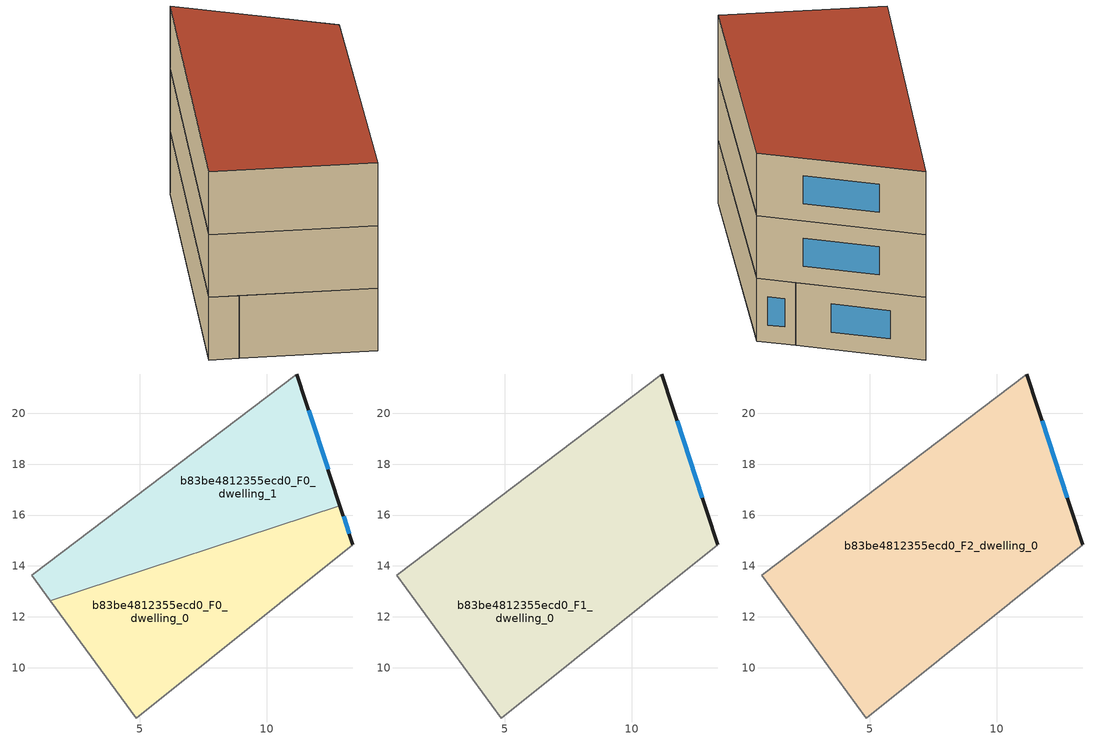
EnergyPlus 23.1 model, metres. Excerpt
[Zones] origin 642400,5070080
b83be4812355ecd0_F0_dwelling_0
 floor ground (EU_floor_Construction): 12.87,16.37 13.37,14.83 4.86,8.03 1.5,12.63 z0
 wall outside (EU_wall_Construction): 13.37,14.83 12.87,16.37 z0:3
 wall adiabatic (EU_wall_Construction): 1.5,12.63 4.86,8.03 13.37,14.83 z0:3
 wall to b83be4812355ecd0_F0_dwelling_1 (EU_wall_Construction): 12.87,16.37 1.5,12.63 z0:3
 window (EU_Window_Construction): 13.23,15.26 13,15.95 z0.83:2.17
b83be4812355ecd0_F0_dwelling_1
 floor ground (EU_floor_Construction): 11.17,21.54 12.87,16.37 1.5,12.63 0.76,13.64 z0
 wall outside (EU_wall_Construction): 12.87,16.37 11.17,21.54 z0:3
 wall adiabatic (EU_wall_Construction): 11.17,21.54 0.76,13.64 1.5,12.63 z0:3
 window (EU_Window_Construction): 12.4,17.79 11.64,20.12 z0.83:2.17
b83be4812355ecd0_F1_dwelling_0
 floor to b83be4812355ecd0_F0_dwelling_0 (EU_floor_Construction): 12.87,16.37 13.37,14.83 4.86,8.03 1.5,12.63 z3
 floor to b83be4812355ecd0_F0_dwelling_1 (EU_floor_Construction): 11.17,21.54 12.87,16.37 1.5,12.63 0.76,13.64 z3
 wall outside (EU_wall_Construction): 13.37,14.83 11.17,21.54 z3:6
 wall adiabatic (EU_wall_Construction): 11.17,21.54 0.76,13.64 4.86,8.03 13.37,14.83 z3:6
 window (EU_Window_Construction): 12.76,16.68 11.78,19.69 z3.83:5.17
b83be4812355ecd0_F2_dwelling_0
 floor to b83be4812355ecd0_F1_dwelling_0 (EU_floor_Construction): 11.17,21.54 13.37,14.83 4.86,8.03 0.76,13.64 z6
 wall outside (EU_wall_Construction): 13.37,14.83 11.17,21.54 z6:9
 wall adiabatic (EU_wall_Construction): 11.17,21.54 0.76,13.64 4.86,8.03 13.37,14.83 z6:9
 window (EU_Window_Construction): 12.76,16.68 11.78,19.69 z6.83:8.17
 roof outside (EU_roof_Construction): 13.37,14.83 11.17,21.54 0.76,13.64 4.86,8.03 z9
[Building]
EU S2 Campaign: North Axis=0; Terrain=City; Solar Distribution=FullExterior
[Site:Location]
Lyon-Bron: Latitude=45.75; Longitude=5; Time Zone=1; Elevation=198
[SizingPeriod:WeatherFileDays]
AnnualSizingPeriod: Begin Month=1; Begin Day of Month=1; End Month=12; End Day of Month=31; Day of Week for Start Day=Monday; Use Weather File Daylight Saving Period=No; Use Weather File Rain and Snow Indicators=No
[MATERIAL]
EU_InternalMass_Material: Roughness=MediumRough; Thickness=0.1; Conductivity=1; Density=1800; Specific Heat=900; Thermal Absorptance=0.9; Solar Absorptance=0.7; Visible Absorptance=0.7
[MATERIAL:NOMASS] Roughness=MediumRough; Thermal Absorptance=0.9; Solar Absorptance=0.7; Visible Absorptance=0.7
Name | Thermal Resistance
EU_wall_NoMass | 0.87146
EU_roof_NoMass | 0.842276
EU_floor_NoMass | 0.496999
[WINDOWMATERIAL:SIMPLEGLAZINGSYSTEM]
EU_Window_SimpleGlazing: UFactor=2.2525; Solar Heat Gain Coefficient=0.76; Visible Transmittance=0.76
[CONSTRUCTION]
EU_wall_Construction: EU_wall_NoMass
EU_roof_Construction: EU_roof_NoMass
EU_floor_Construction: EU_floor_NoMass
EU_InternalMass_Construction: EU_InternalMass_Material
EU_Window_Construction: EU_Window_SimpleGlazing
[ZONE] Type=1; Multiplier=1; Ceiling Height=autocalculate; Floor Area=autocalculate; Part of Total Floor Area=Yes
Name | Volume
b83be4812355ecd0_F0_dwelling_0 | 122.088
b83be4812355ecd0_F1_dwelling_0 | 244.173
b83be4812355ecd0_F2_dwelling_0 | 244.177
b83be4812355ecd0_F0_dwelling_1 | 122.084
[INTERNALMASS] Construction=EU_InternalMass_Construction
Name | Zone or ZoneList | Surface Area
b83be4812355ecd0_F0_dwelling_0_EU_InternalMass | b83be4812355ecd0_F0_dwelling_0 | 40.6962
b83be4812355ecd0_F0_dwelling_1_EU_InternalMass | b83be4812355ecd0_F0_dwelling_1 | 40.6945
b83be4812355ecd0_F1_dwelling_0_EU_InternalMass | b83be4812355ecd0_F1_dwelling_0 | 81.3926
b83be4812355ecd0_F2_dwelling_0_EU_InternalMass | b83be4812355ecd0_F2_dwelling_0 | 81.3926
[OTHEREQUIPMENT] Fuel Type=Electricity; Design Level Calculation Method=Watts/Area; Power per Zone Floor Area=1; Fraction Latent=0; Fraction Radiant=0; Fraction Lost=0; Carbon Dioxide Generation Rate=0; EndUse Subcategory=EU_Step8_InternalGains
Name | Zone or ZoneList or Space or SpaceList | Schedule
EU_Step8_InternalGain_b83be4812355ecd0_F0_dwelling_0_f000 | b83be4812355ecd0_F0_dwelling_0 | EU_Step8_GainSchedule_b83be4812355ecd0_F0_dwelling_0_f000
EU_Step8_InternalGain_b83be4812355ecd0_F0_dwelling_1_f000 | b83be4812355ecd0_F0_dwelling_1 | EU_Step8_GainSchedule_b83be4812355ecd0_F0_dwelling_1_f000
EU_Step8_InternalGain_b83be4812355ecd0_F1_dwelling_0_f000 | b83be4812355ecd0_F1_dwelling_0 | EU_Step8_GainSchedule_b83be4812355ecd0_F1_dwelling_0_f000
EU_Step8_InternalGain_b83be4812355ecd0_F2_dwelling_0_f000 | b83be4812355ecd0_F2_dwelling_0 | EU_Step8_GainSchedule_b83be4812355ecd0_F2_dwelling_0_f000
[ZONEVENTILATION:DESIGNFLOWRATE] Schedule=EU_AlwaysOn; Design Flow Rate Calculation Method=AirChanges/Hour; Air Changes per Hour=0.425; Ventilation Type=Natural; Fan Pressure Rise=0; Fan Total Efficiency=1; Constant Term Coefficient=1; Temperature Term Coefficient=0; Velocity Term Coefficient=0; Velocity Squared Term Coefficient=0; Minimum Indoor Temperature=-100; Maximum Indoor Temperature=100; Delta Temperature=-100; Minimum Outdoor Temperature=-100; Maximum Outdoor Temperature=100; Maximum Wind Speed=40
Name | Zone or ZoneList or Space or SpaceList
EU_ConstantAir_b83be4812355ecd0_F0_dwelling_0 | b83be4812355ecd0_F0_dwelling_0
EU_ConstantAir_b83be4812355ecd0_F0_dwelling_1 | b83be4812355ecd0_F0_dwelling_1
EU_ConstantAir_b83be4812355ecd0_F1_dwelling_0 | b83be4812355ecd0_F1_dwelling_0
EU_ConstantAir_b83be4812355ecd0_F2_dwelling_0 | b83be4812355ecd0_F2_dwelling_0
[HVACTEMPLATE:THERMOSTAT] Constant Heating Setpoint=20; Constant Cooling Setpoint=50
EU_HeatOnly_b83be4812355ecd0_F0_dwelling_0; EU_HeatOnly_b83be4812355ecd0_F0_dwelling_1; EU_HeatOnly_b83be4812355ecd0_F1_dwelling_0; EU_HeatOnly_b83be4812355ecd0_F2_dwelling_0
[HVACTEMPLATE:ZONE:IDEALLOADSAIRSYSTEM] System Availability Schedule=EU_AlwaysOn; Maximum Heating Supply Air Temperature=50; Minimum Cooling Supply Air Temperature=13; Maximum Heating Supply Air Humidity Ratio=0.0156; Minimum Cooling Supply Air Humidity Ratio=0.0077; Heating Limit=NoLimit; Cooling Limit=NoLimit; Heating Availability Schedule=EU_AlwaysOn; Cooling Availability Schedule=EU_CoolingOff; Dehumidification Control Type=ConstantSensibleHeatRatio; Cooling Sensible Heat Ratio=0.7; Dehumidification Setpoint=60; Humidification Control Type=None; Humidification Setpoint=30; Outdoor Air Method=None; Outdoor Air Flow Rate per Person=0.00944; Outdoor Air Flow Rate per Zone Floor Area=0; Outdoor Air Flow Rate per Zone=0; Demand Controlled Ventilation Type=None; Outdoor Air Economizer Type=NoEconomizer; Heat Recovery Type=None; Sensible Heat Recovery Effectiveness=0.7; Latent Heat Recovery Effectiveness=0.65
Name | Template Thermostat
b83be4812355ecd0_F0_dwelling_0 | EU_HeatOnly_b83be4812355ecd0_F0_dwelling_0
b83be4812355ecd0_F0_dwelling_1 | EU_HeatOnly_b83be4812355ecd0_F0_dwelling_1
b83be4812355ecd0_F1_dwelling_0 | EU_HeatOnly_b83be4812355ecd0_F1_dwelling_0
b83be4812355ecd0_F2_dwelling_0 | EU_HeatOnly_b83be4812355ecd0_F2_dwelling_0
[SIZING:ZONE] Zone Cooling Design Supply Air Temperature Input Method=SupplyAirTemperature; Zone Cooling Design Supply Air Temperature=13; Zone Heating Design Supply Air Temperature Input Method=SupplyAirTemperature; Zone Heating Design Supply Air Temperature=50; Zone Cooling Design Supply Air Humidity Ratio=0.008; Zone Heating Design Supply Air Humidity Ratio=0.008; Cooling Design Air Flow Method=DesignDay; Cooling Design Air Flow Rate=0; Cooling Minimum Air Flow per Zone Floor Area=0.000762; Cooling Minimum Air Flow=0; Cooling Minimum Air Flow Fraction=0.2; Heating Design Air Flow Method=DesignDay; Heating Design Air Flow Rate=0; Heating Maximum Air Flow per Zone Floor Area=0.002032; Heating Maximum Air Flow=0.141576; Heating Maximum Air Flow Fraction=0.3; Account for Dedicated Outdoor Air System=No; Dedicated Outdoor Air System Control Strategy=NeutralSupplyAir; Dedicated Outdoor Air Low Setpoint Temperature for Design=autosize; Dedicated Outdoor Air High Setpoint Temperature for Design=autosize; Zone Load Sizing Method=Sensible Load Only No Latent Load; Zone Latent Cooling Design Supply Air Humidity Ratio Input Method=HumidityRatioDifference; Zone Cooling Design Supply Air Humidity Ratio Difference=0.005; Zone Latent Heating Design Supply Air Humidity Ratio Input Method=HumidityRatioDifference; Zone Humidification Design Supply Air Humidity Ratio Difference=0.005
b83be4812355ecd0_F0_dwelling_0; b83be4812355ecd0_F0_dwelling_1; b83be4812355ecd0_F1_dwelling_0; b83be4812355ecd0_F2_dwelling_0
[SCHEDULE:CONSTANT]
Name | Hourly Value
EU_AlwaysOn | 1
EU_CoolingOff | 0
[SCHEDULE:FILE] Column Number=1; Rows to Skip at Top=0; Number of Hours of Data=8760; Column Separator=Comma; Interpolate to Timestep=No; Minutes per Item=60; Adjust Schedule for Daylight Savings=Yes
Name | File
EU_Step8_GainSchedule_b83be4812355ecd0_F0_dwelling_0_f000 | ../../schedules/b83be4812355ecd0/b83be4812355ecd0_F0_dwelling_0_f000_gain.csv
EU_Step8_GainSchedule_b83be4812355ecd0_F0_dwelling_1_f000 | ../../schedules/b83be4812355ecd0/b83be4812355ecd0_F0_dwelling_1_f000_gain.csv
EU_Step8_GainSchedule_b83be4812355ecd0_F1_dwelling_0_f000 | ../../schedules/b83be4812355ecd0/b83be4812355ecd0_F1_dwelling_0_f000_gain.csv
EU_Step8_GainSchedule_b83be4812355ecd0_F2_dwelling_0_f000 | ../../schedules/b83be4812355ecd0/b83be4812355ecd0_F2_dwelling_0_f000_gain.csv
